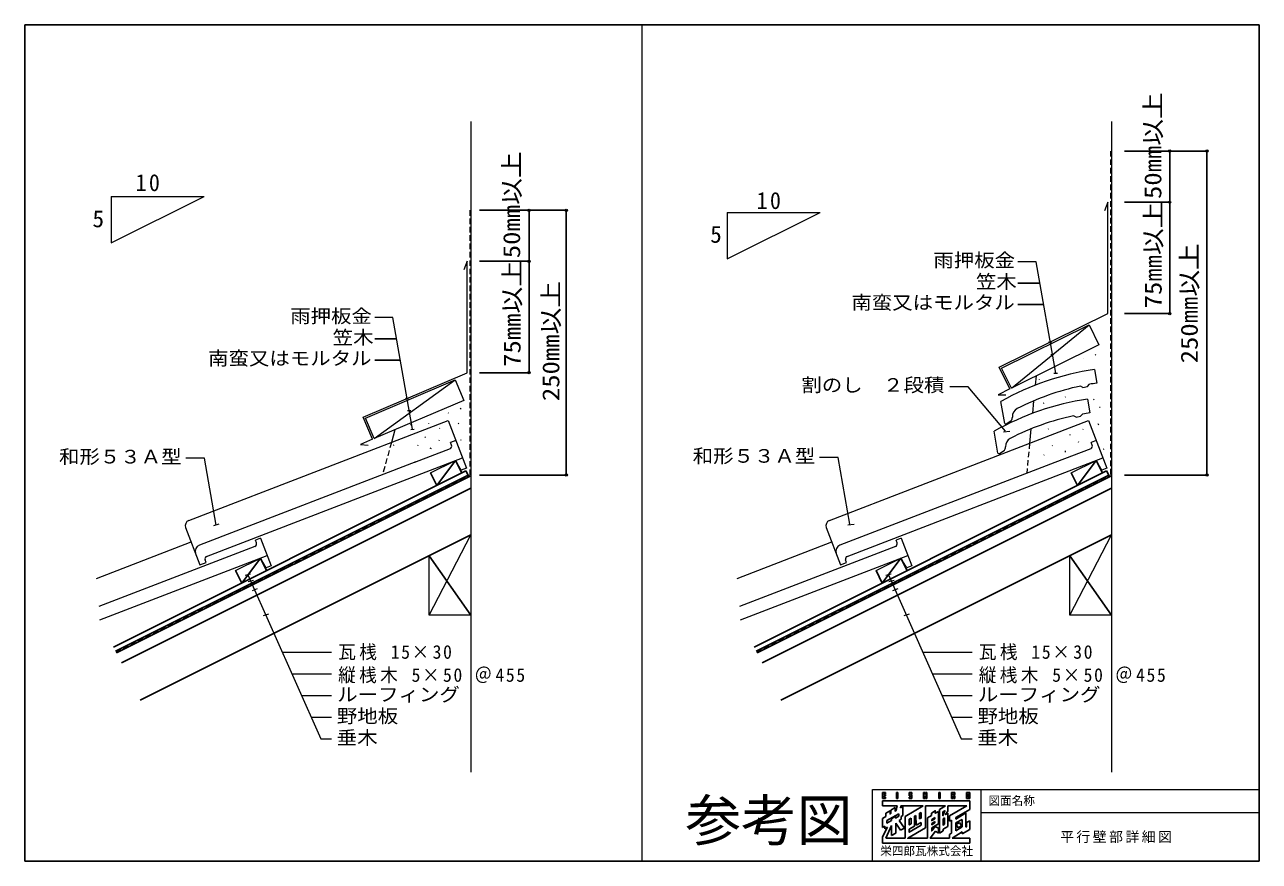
# Model space of a CAD drawing. Units: millimetres, scale not verified. Extents: x -1414 to 1355, y -1363 to 1537.
# Drawn here: x 26 to 1355, y -1363 to -463 of the extents above; entities that cross this region are included whole.
import ezdxf
from ezdxf.enums import TextEntityAlignment as Align

# ---------------------------------------------------------------- set-up
doc = ezdxf.new("R2010")
doc.units = ezdxf.units.MM
doc.header["$LTSCALE"] = 5
doc.header["$PDMODE"] = 32
doc.header["$PDSIZE"] = 2.5
doc.linetypes.add('DASHED1', pattern=[1.8, 1.2, -0.6])
doc.layers.add('0-0', color=7, linetype='Continuous', lineweight=18)
doc.styles.add('ＭＳ ゴシック', font='')
doc.styles.get('ＭＳ ゴシック').set_extended_font_data('MS Gothic')

msp = doc.modelspace()

# ---------------------------------------------------------------- linework, layer by layer
at = {"layer": '0-0', "color": 3, "lineweight": 25}
for p, q in [((25.975, -1363.32), (25.975, -462.819)), ((25.975, -462.819), (1355.225, -462.819)), ((1355.225, -462.819), (1355.225, -1363.32)), ((25.975, -1363.32), (1355.225, -1363.32))]:
    msp.add_line(p, q, dxfattribs=at)
at = {"layer": '0-0', "color": 3}
for p, q in [((690.599, -462.819), (690.599, -1363.319)), ((1192.103, -653.831), (1188.567, -663.186)), ((1192.103, -773.831), (1192.103, -653.831)), ((502.37, -717.474), (498.835, -726.829)), ((502.37, -837.474), (502.37, -717.474)), ((1075.134, -831.5), (1192.103, -773.831)), ((1086.631, -854.819), (1075.134, -831.5)), ((390.229, -885.179), (502.37, -837.474)), ((400.408, -909.105), (390.229, -885.179))]:
    msp.add_line(p, q, dxfattribs=at)
at = {"layer": '0-0'}
for p, q in [((506.37, -566.884), (506.37, -1267.283)), ((1196.103, -566.884), (1196.103, -1267.283)), ((119.06, -647.674), (219.06, -647.674)), ((782.41, -664.989), (882.41, -664.989)), ((1114.905, -717.896), (1095.371, -717.896)), ((1136.06, -837.874), (1114.905, -717.896)), ((422.363, -777.983), (402.83, -777.983)), ((443.581, -898.314), (422.363, -777.983)), ((1088.425, -853.934), (1171.988, -785.978)), ((1128.367, -804.251), (1131.806, -804.488)), ((1130.638, -817.645), (1134.071, -817.4)), ((1165.513, -822.309), (1165.532, -822.54)), ((1179.369, -818.599), (1178.369, -817.754)), ((1146.12, -834.839), (1146.101, -834.608)), ((1177.711, -833.812), (1180.254, -848.599)), ((402.247, -908.322), (489.473, -845.134)), ((1114.843, -840.91), (1113.886, -850.883)), ((1118.12, -844.371), (1118.139, -844.602)), ((1134.044, -837.874), (1137.966, -837.874)), ((1170.247, -852.353), (1172.358, -849.885)), ((1041.917, -852.642), (1021.918, -852.642)), ((1081.916, -900.31), (1041.917, -852.642)), ((1146.689, -863.392), (1146.265, -863.892)), ((1165.319, -853.2), (1162.543, -851.814)), ((1165.319, -853.2), (1170.247, -852.353)), ((435.918, -864.86), (439.358, -865.097)), ((495.795, -876.476), (494.766, -875.665)), ((1081.174, -891.964), (1077.114, -868.371)), ((1112.269, -867.749), (1110.98, -881.182)), ((1123.289, -870.182), (1122.616, -870.47)), ((1170.344, -865.821), (1172.887, -880.608)), ((1177.309, -865.983), (1176.886, -866.481)), ((1183.786, -874.902), (1183.132, -874.957)), ((202.687, -996.372), (481.747, -888.994)), ((438.189, -878.254), (441.623, -878.009)), ((482.075, -880.666), (482.103, -880.896)), ((892.419, -996.372), (1171.479, -888.994)), ((1157.952, -885.21), (1155.176, -883.823)), ((1157.952, -885.21), (1162.879, -884.362)), ((1162.879, -884.362), (1164.991, -881.894)), ((424.441, -898.888), (420.737, -912.47)), ((440.868, -893.053), (441.316, -893.016)), ((441.75, -898.445), (445.183, -898.2)), ((461.19, -892.462), (461.171, -892.232)), ((472.951, -897.055), (472.529, -897.556)), ((493.4, -891.635), (492.535, -892.404)), ((1073.807, -923.974), (1069.747, -900.381)), ((1079.845, -901.057), (1086.609, -900.306)), ((1109.377, -897.902), (1107.885, -913.464)), ((1128.282, -897.729), (1127.859, -898.228)), ((1165.741, -898.138), (1165.318, -898.638)), ((1181.279, -892.231), (1182.042, -893.484)), ((423.203, -915.358), (423.745, -915.128)), ((449.408, -915.505), (448.986, -916.005)), ((456.854, -906.579), (457.338, -906.988)), ((472.182, -910.124), (471.76, -910.624)), ((490.005, -910.454), (484.581, -912.541)), ((485.668, -915.342), (484.581, -912.541)), ((495.343, -909.224), (495.418, -910.118)), ((1132.606, -915.728), (1132.183, -916.228)), ((1151.423, -904.274), (1151, -904.774)), ((1160.54, -911.988), (1160.117, -912.488)), ((1179.738, -910.453), (1174.314, -912.541)), ((1175.4, -915.342), (1174.314, -912.541)), ((219.494, -929.503), (199.494, -929.503)), ((232.163, -1001.341), (219.494, -929.503)), ((221.86, -1035.07), (497.186, -929.115)), ((483.942, -919.219), (445.497, -934.014)), ((462.33, -918.278), (463.746, -919.061)), ((901.782, -928.705), (881.781, -928.705)), ((914.449, -1000.543), (901.782, -928.705)), ((911.592, -1035.07), (1186.919, -929.115)), ((1123.549, -925.663), (1123.125, -926.162)), ((1173.675, -919.219), (1135.23, -934.014)), ((1146.186, -921.493), (1146.295, -922.801)), ((1187.803, -919.811), (1187.13, -920.099)), ((447.243, -933.342), (214.036, -1023.085)), ((463.066, -945.336), (489.899, -931.919)), ((496.079, -942.401), (489.899, -931.919)), ((1135.23, -934.014), (903.768, -1023.085)), ((1152.799, -945.336), (1179.632, -931.919)), ((1185.812, -942.401), (1179.632, -931.919)), ((199.236, -1004.127), (214.684, -1044.254)), ((235.06, -1000.565), (229.264, -1002.118)), ((888.968, -1004.126), (904.417, -1044.254)), ((912.379, -1001.291), (919.143, -1000.539)), ((103.279, -1058.838), (205.201, -1019.621)), ((279.822, -1015.547), (274.391, -1017.636)), ((275.478, -1020.437), (274.391, -1017.636)), ((279.814, -1015.549), (291.308, -1045.417)), ((461.37, -1098.318), (506.37, -1012.008)), ((793.012, -1058.838), (894.934, -1019.621)), ((969.554, -1015.547), (964.124, -1017.636)), ((965.21, -1020.437), (964.124, -1017.636)), ((969.547, -1015.549), (981.041, -1045.417)), ((1151.103, -1098.318), (1196.103, -1012.008)), ((273.751, -1024.315), (105.788, -1088.949)), ((106.999, -1103.478), (286.996, -1034.211)), ((461.37, -1098.318), (461.37, -1034.509)), ((963.484, -1024.314), (795.521, -1088.949)), ((796.732, -1103.478), (976.728, -1034.21)), ((1151.103, -1098.318), (1151.103, -1034.508)), ((214.679, -1044.256), (221.21, -1041.749)), ((221.21, -1041.749), (220.134, -1038.947)), ((252.876, -1050.431), (279.709, -1037.015)), ((285.889, -1047.497), (279.708, -1037.015)), ((291.308, -1045.417), (285.889, -1047.497)), ((904.412, -1044.255), (910.943, -1041.749)), ((910.943, -1041.749), (909.867, -1038.947)), ((942.609, -1050.431), (969.441, -1037.015)), ((975.621, -1047.496), (969.441, -1037.015)), ((981.041, -1045.417), (975.621, -1047.496)), ((269.227, -1054.077), (263.432, -1055.63)), ((266.329, -1054.854), (344.656, -1231.428)), ((272.342, -1061.099), (266.546, -1062.652)), ((958.96, -1054.077), (953.165, -1055.63)), ((956.062, -1054.854), (1034.389, -1231.428)), ((962.075, -1061.099), (956.279, -1062.652)), ((273.704, -1064.169), (267.907, -1065.721)), ((276.362, -1070.092), (270.715, -1072.12)), ((963.436, -1064.169), (957.64, -1065.721)), ((966.095, -1070.092), (960.448, -1072.12)), ((288.437, -1097.383), (282.641, -1098.936)), ((506.37, -1098.318), (461.37, -1098.318)), ((978.17, -1097.383), (972.374, -1098.936)), ((1196.103, -1098.318), (1151.103, -1098.318)), ((303.29, -1138.175), (356.27, -1138.175)), ((993.023, -1138.175), (1046.003, -1138.175)), ((313.632, -1161.488), (356.27, -1161.488)), ((1003.364, -1161.488), (1046.003, -1161.488)), ((323.974, -1184.802), (356.27, -1184.802)), ((1013.707, -1184.801), (1046.003, -1184.801)), ((334.315, -1208.115), (356.27, -1208.115)), ((1024.048, -1208.115), (1046.003, -1208.115)), ((344.656, -1231.428), (356.27, -1231.428)), ((1034.389, -1231.428), (1046.003, -1231.428))]:
    msp.add_line(p, q, dxfattribs=at)
at = {"layer": '0-0', "color": 6, "linetype": 'DASHED1'}
for p, q in [((1195.103, -598.831), (1195.103, -947.662)), ((505.37, -662.474), (505.37, -947.663)), ((124.347, -1138.174), (505.37, -947.663)), ((814.08, -1138.174), (1195.103, -947.662))]:
    msp.add_line(p, q, dxfattribs=at)
at = {"layer": '0-0', "lineweight": 25}
for p, q in [((1210.256, -598.831), (1298.832, -598.831)), ((1258.832, -773.831), (1258.832, -598.831)), ((1298.832, -947.662), (1298.832, -598.831)), ((515.745, -662.474), (609.099, -662.474)), ((515.745, -662.474), (609.099, -662.474)), ((569.099, -837.474), (569.099, -662.474)), ((609.099, -947.663), (609.099, -662.474)), ((1210.256, -653.831), (1258.832, -653.831)), ((515.745, -717.474), (569.099, -717.474)), ((1118.96, -740.896), (1095.371, -740.896)), ((1123.016, -763.896), (1095.371, -763.896)), ((1210.256, -773.831), (1258.832, -773.831)), ((426.419, -800.983), (402.83, -800.983)), ((430.474, -823.983), (402.83, -823.983)), ((515.745, -837.474), (569.099, -837.474)), ((121.663, -1132.808), (501.079, -943.1)), ((469.774, -958.752), (489.899, -931.919)), ((496.607, -945.336), (489.899, -931.919)), ((811.396, -1132.808), (1190.812, -943.1)), ((1159.507, -958.752), (1179.632, -931.919)), ((1186.34, -945.336), (1179.632, -931.919)), ((1193.048, -947.572), (1190.812, -943.1)), ((124.794, -1139.069), (506.37, -948.281)), ((469.774, -958.752), (463.066, -945.336)), ((515.745, -947.663), (609.099, -947.663)), ((813.632, -1137.28), (1193.048, -947.572)), ((814.527, -1139.069), (1196.103, -948.28)), ((1159.507, -958.752), (1152.799, -945.336)), ((1210.256, -947.662), (1298.832, -947.662)), ((130.161, -1149.802), (506.37, -961.697)), ((819.893, -1149.802), (1196.103, -961.697)), ((150.285, -1190.051), (506.37, -1012.008)), ((840.018, -1190.051), (1196.103, -1012.008)), ((506.37, -1098.318), (461.37, -1034.509)), ((1196.103, -1098.318), (1151.103, -1034.508)), ((259.584, -1063.848), (279.709, -1037.015)), ((286.417, -1050.431), (279.709, -1037.015)), ((949.317, -1063.848), (969.441, -1037.015)), ((976.15, -1050.431), (969.441, -1037.015)), ((259.584, -1063.847), (252.876, -1050.431)), ((949.317, -1063.847), (942.609, -1050.431)), ((952.653, -1289.411), (949.609, -1289.411)), ((949.609, -1289.411), (949.609, -1295.827)), ((949.609, -1295.827), (952.653, -1295.827)), ((1043.471, -1298.406), (949.609, -1298.406)), ((949.609, -1298.406), (949.609, -1303.765)), ((951.065, -1290.866), (952.653, -1290.866)), ((951.065, -1291.528), (951.065, -1290.866)), ((952.653, -1291.528), (951.065, -1291.528)), ((951.065, -1292.917), (952.653, -1292.917)), ((951.065, -1294.438), (951.065, -1292.917)), ((952.653, -1294.438), (951.065, -1294.438)), ((952.653, -1290.866), (952.653, -1289.411)), ((952.653, -1292.917), (952.653, -1291.528)), ((952.653, -1295.827), (952.653, -1294.438)), ((966.014, -1289.411), (964.493, -1289.411)), ((964.493, -1289.411), (964.493, -1295.827)), ((964.493, -1295.827), (966.014, -1295.827)), ((966.014, -1295.827), (966.014, -1289.411)), ((981.227, -1289.411), (978.251, -1289.411)), ((978.251, -1289.411), (978.251, -1292.917)), ((978.251, -1292.917), (979.772, -1292.917)), ((978.251, -1294.438), (978.251, -1295.827)), ((979.772, -1294.438), (978.251, -1294.438)), ((978.251, -1295.827), (981.227, -1295.827)), ((979.772, -1290.866), (981.227, -1290.866)), ((979.772, -1291.528), (979.772, -1290.866)), ((981.227, -1291.528), (979.772, -1291.528)), ((979.772, -1292.917), (979.772, -1294.438)), ((981.227, -1290.866), (981.227, -1289.411)), ((981.227, -1295.827), (981.227, -1291.528)), ((995.052, -1289.411), (993.596, -1289.411)), ((993.596, -1289.411), (993.596, -1295.827)), ((993.596, -1295.827), (995.052, -1295.827)), ((995.052, -1291.462), (995.052, -1289.411)), ((995.846, -1291.462), (995.052, -1291.462)), ((995.052, -1292.917), (995.846, -1292.917)), ((995.052, -1295.827), (995.052, -1292.917)), ((995.846, -1289.411), (995.846, -1291.462)), ((997.301, -1289.411), (995.846, -1289.411)), ((995.846, -1292.917), (995.846, -1295.827)), ((995.846, -1295.827), (997.301, -1295.827)), ((997.301, -1295.827), (997.301, -1289.411)), ((1011.655, -1289.411), (1010.133, -1289.411)), ((1010.133, -1289.411), (1010.133, -1295.827)), ((1010.133, -1295.827), (1011.655, -1295.827)), ((1011.655, -1295.827), (1011.655, -1289.411)), ((1027.397, -1289.411), (1023.693, -1289.411)), ((1023.693, -1289.411), (1023.693, -1295.827)), ((1023.693, -1295.827), (1025.214, -1295.827)), ((1025.214, -1290.866), (1025.942, -1290.866)), ((1025.214, -1291.66), (1025.214, -1290.866)), ((1025.214, -1292.917), (1025.942, -1292.917)), ((1025.214, -1295.827), (1025.214, -1292.917)), ((1025.942, -1292.917), (1025.942, -1295.827)), ((1025.942, -1295.827), (1027.397, -1295.827)), ((1026.67, -1292.189), (1027.397, -1291.462)), ((1027.397, -1292.917), (1026.67, -1292.189)), ((1027.397, -1291.462), (1027.397, -1289.411)), ((1027.397, -1295.827), (1027.397, -1292.917)), ((1043.471, -1289.411), (1039.965, -1289.411)), ((1039.965, -1289.411), (1039.965, -1295.827)), ((1039.965, -1295.827), (1043.471, -1295.827)), ((1041.42, -1290.866), (1042.214, -1290.866)), ((1041.42, -1294.438), (1041.42, -1290.866)), ((1043.471, -1295.827), (1043.471, -1289.411)), ((1043.471, -1307.403), (1043.471, -1298.406)), ((949.609, -1303.765), (965.485, -1303.765)), ((952.983, -1315.274), (949.609, -1317.258)), ((952.983, -1311.437), (952.983, -1315.274)), ((954.24, -1319.573), (967.072, -1312.126)), ((963.169, -1305.55), (958.672, -1308.13)), ((958.672, -1308.13), (958.672, -1311.901)), ((967.072, -1312.126), (967.072, -1314.613)), ((968.828, -1305.896), (969.42, -1303.765)), ((971.57, -1304.342), (968.828, -1305.896)), ((969.42, -1303.765), (993.398, -1303.765)), ((969.652, -1315.075), (971.57, -1313.885)), ((969.652, -1318.118), (969.652, -1315.075)), ((971.57, -1313.885), (971.57, -1304.342)), ((993.398, -1303.765), (973.951, -1315.142)), ((973.951, -1315.142), (973.951, -1338.425)), ((984.005, -1314.858), (985.593, -1313.951)), ((984.005, -1325.461), (984.005, -1314.858)), ((985.593, -1313.951), (985.725, -1324.468)), ((989.496, -1311.636), (991.083, -1310.669)), ((991.083, -1310.669), (991.083, -1316.73)), ((995.846, -1303.765), (1017.234, -1303.765)), ((995.846, -1327.312), (995.846, -1303.765)), ((1002.129, -1314.083), (997.896, -1316.464)), ((1002.129, -1311.372), (1002.129, -1314.083)), ((1009.869, -1323.079), (1009.869, -1309.651)), ((1017.234, -1303.765), (1010.728, -1307.601)), ((1010.728, -1307.601), (1010.728, -1332.935)), ((1019.989, -1303.699), (1040.351, -1303.699)), ((1019.989, -1309.255), (1019.989, -1303.699)), ((1019.989, -1325.725), (1019.989, -1311.504)), ((1040.351, -1303.699), (1021.708, -1314.546)), ((1021.708, -1314.546), (1021.708, -1320.102)), ((1028.522, -1316.2), (1043.471, -1307.403)), ((1039.171, -1311.305), (1028.522, -1317.802)), ((1039.237, -1321.426), (1039.171, -1311.305)), ((949.609, -1317.258), (949.609, -1326.85)), ((949.609, -1326.85), (951.991, -1325.489)), ((954.769, -1326.452), (949.609, -1337.036)), ((951.991, -1325.489), (951.991, -1328.305)), ((951.991, -1328.305), (952.388, -1328.106)), ((952.388, -1328.106), (954.769, -1326.452)), ((953.11, -1338.425), (959.267, -1324.948)), ((959.267, -1324.948), (959.267, -1335.58)), ((963.764, -1322.449), (969.035, -1329.89)), ((963.764, -1332.935), (963.764, -1322.449)), ((967.337, -1319.508), (969.652, -1318.118)), ((973.066, -1327.514), (967.337, -1319.508)), ((969.035, -1329.89), (973.066, -1327.514)), ((978.383, -1318.118), (980.235, -1316.978)), ((978.383, -1328.834), (984.005, -1325.461)), ((980.235, -1316.978), (980.235, -1323.079)), ((985.725, -1324.534), (991.017, -1321.492)), ((985.725, -1324.468), (985.725, -1324.534)), ((991.017, -1321.492), (991.083, -1321.558)), ((991.083, -1321.558), (991.083, -1324.6)), ((997.896, -1316.464), (997.896, -1338.425)), ((1002.592, -1318.25), (1006.032, -1316.16)), ((1002.592, -1322.683), (1006.032, -1320.591)), ((1002.592, -1327.312), (1009.869, -1323.079)), ((1006.032, -1316.16), (1006.032, -1317.457)), ((1006.032, -1320.591), (1006.032, -1321.889)), ((1009.869, -1332.935), (1009.869, -1327.775)), ((1014.697, -1317.655), (1016.284, -1316.689)), ((1014.697, -1328.701), (1019.989, -1325.725)), ((1014.697, -1330.62), (1014.697, -1328.701)), ((1016.284, -1316.689), (1016.284, -1323.504)), ((1021.708, -1320.102), (1023.825, -1318.874)), ((1023.825, -1318.874), (1023.825, -1333.199)), ((1028.459, -1330.359), (1028.523, -1322.068)), ((1035.268, -1326.122), (1028.459, -1330.359)), ((1028.522, -1317.802), (1028.522, -1316.2)), ((1028.523, -1322.068), (1035.268, -1318.202)), ((1032.505, -1321.536), (1028.839, -1323.654)), ((1028.839, -1323.654), (1031.101, -1327.181)), ((1031.101, -1327.181), (1034.607, -1325.195)), ((1034.607, -1325.195), (1032.505, -1321.536)), ((1035.268, -1318.202), (1035.268, -1326.122)), ((1035.335, -1333.663), (1043.471, -1328.966)), ((1039.369, -1326.651), (1039.237, -1321.426)), ((1039.899, -1326.386), (1039.369, -1326.651)), ((1040.097, -1326.188), (1039.899, -1326.386)), ((1043.471, -1319.706), (1040.097, -1321.69)), ((1040.097, -1321.69), (1040.097, -1326.188)), ((1043.471, -1328.966), (1043.471, -1319.706)), ((949.609, -1337.036), (949.609, -1343.717)), ((973.951, -1338.425), (953.11, -1338.425)), ((959.267, -1335.58), (963.764, -1332.935)), ((1006.627, -1330.884), (1009.802, -1332.935)), ((1010.728, -1332.935), (1014.697, -1330.62)), ((1023.825, -1333.199), (1021.775, -1334.456)), ((1021.775, -1334.456), (1021.775, -1338.425)), ((1024.471, -1338.425), (1035.335, -1331.461)), ((1043.471, -1338.425), (1024.471, -1338.425)), ((1035.335, -1331.461), (1035.335, -1333.663)), ((1043.471, -1343.717), (1043.471, -1338.425)), ((949.609, -1343.717), (1043.471, -1343.717))]:
    msp.add_line(p, q, dxfattribs=at)
at = {"layer": '0-0', "linetype": 'DASHED1'}
for p, q in [((420.737, -912.47), (411.269, -947.185)), ((1107.885, -913.464), (1104.79, -945.727))]:
    msp.add_line(p, q, dxfattribs=at)
at = {"layer": '0-0', "color": 4, "lineweight": 9}
for p, q in [((938.882, -1285.96), (1355.225, -1285.96)), ((938.882, -1363.32), (938.882, -1285.96)), ((1055.447, -1285.96), (1055.447, -1363.32)), ((1055.447, -1310.969), (1355.225, -1310.969))]:
    msp.add_line(p, q, dxfattribs=at)
at = {"layer": '0-0'}
for points in [[(119.06, -647.674), (119.06, -697.674), (219.06, -647.674)], [(782.41, -664.989), (782.41, -714.989), (882.41, -664.989)], [(481.747, -888.994), (501.499, -940.321), (496.079, -942.401)], [(1081.174, -891.964), (1082.4, -892.83), (1088.165, -888.923)], [(1171.479, -888.994), (1191.232, -940.321), (1185.812, -942.401)], [(1073.807, -923.974), (1075.031, -924.84), (1080.798, -920.932)]]:
    msp.add_lwpolyline(points, dxfattribs=at)
for points in [[(1088.425, -853.934), (1077.812, -832.409), (1171.988, -785.978), (1182.601, -807.504)], [(402.247, -908.322), (392.852, -886.238), (489.473, -845.134), (498.869, -867.218)]]:
    msp.add_lwpolyline(points, close=True, dxfattribs=at)
at = {"layer": '0-0', "color": 3}
for points in [[(1086.631, -854.819), (1073.977, -861.058), (1082.186, -861.374)], [(400.408, -909.105), (387.426, -914.628), (395.605, -915.403)]]:
    msp.add_lwpolyline(points, dxfattribs=at)
at = {"layer": '0-0', "lineweight": 25}
for points in [[(123.9, -1137.28), (503.315, -947.572), (501.079, -943.1)], [(1025.942, -1290.866), (1025.942, -1291.66), (1025.214, -1291.66)], [(1042.214, -1290.866), (1042.214, -1294.438), (1041.42, -1294.438)], [(958.672, -1311.901), (957.68, -1312.539), (957.68, -1308.837), (952.983, -1311.437)], [(963.567, -1314.904), (959.069, -1317.562), (959.069, -1319.39)], [(965.485, -1303.765), (964.166, -1308.748), (963.169, -1309.291), (963.169, -1305.55)], [(967.072, -1314.613), (963.567, -1316.744), (963.567, -1314.904)], [(991.083, -1316.73), (989.496, -1317.595), (989.496, -1311.636)], [(1009.869, -1309.651), (1006.296, -1311.673), (1006.296, -1308.97), (1002.129, -1311.372)], [(1019.989, -1311.504), (1017.489, -1313.003), (1019.989, -1309.255)], [(959.069, -1319.39), (954.24, -1322.231), (954.24, -1319.573)], [(997.896, -1338.425), (976.658, -1338.425), (995.846, -1327.312)], [(980.235, -1323.079), (978.383, -1324.147), (978.383, -1318.118)], [(991.083, -1324.6), (978.383, -1332.114), (978.383, -1328.834)], [(1006.032, -1317.457), (1002.592, -1319.562), (1002.592, -1318.25)], [(1006.032, -1321.889), (1002.592, -1323.953), (1002.592, -1322.683)], [(1009.869, -1327.775), (1006.068, -1325.808), (1002.592, -1330.596), (1002.592, -1327.312)], [(1016.284, -1323.504), (1014.697, -1324.34), (1014.697, -1317.655)], [(1021.775, -1338.425), (1000.917, -1338.425), (1006.627, -1330.884)]]:
    msp.add_lwpolyline(points, dxfattribs=at)
msp.add_lwpolyline([(1014.631, -1310.1), (1016.767, -1308.834), (1014.631, -1314.225)], close=True, dxfattribs=at)
at = {"layer": '0-0'}
for centre, radius, start, end in [((1221.02, -1123.561), 292.968, 98.50122, 119.41946), ((1221.02, -1123.561), 277.968, 98.43309, 100.08219), ((1221.02, -1123.561), 277.968, 102.14408, 117.07003), ((1213.653, -1155.57), 292.968, 98.50122, 119.41946), ((1099.356, -884.798), 10, 118.90687, 182.77563), ((1213.653, -1155.57), 277.968, 102.14408, 117.07003), ((1083.363, -885.326), 6, 323.16134, 0.41462), ((1213.653, -1155.57), 277.968, 98.43309, 100.08219), ((482.843, -916.407), 3.019, 291.34093, 20.6674), ((1091.99, -916.807), 10, 118.90687, 182.77563), ((1172.575, -916.407), 3.019, 291.34089, 20.66737), ((1075.996, -917.335), 6, 323.16134, 0.41462), ((204.894, -1002), 6.045, 111.40752, 200.60208), ((894.626, -1002), 6.045, 111.40748, 200.60205), ((216.612, -1029.645), 7.048, 111.43461, 200.19694), ((272.652, -1021.503), 3.019, 291.34035, 20.66682), ((906.344, -1029.644), 7.048, 111.43458, 200.19691), ((962.385, -1021.503), 3.019, 291.34031, 20.66679), ((222.963, -1037.886), 3.022, 111.4028, 200.59506), ((912.696, -1037.885), 3.022, 111.40277, 200.59503)]:
    msp.add_arc(centre, radius, start, end, dxfattribs=at)
for p in [(1258.832, -598.831), (1298.832, -598.831), (569.099, -662.474), (609.099, -662.474), (1258.832, -653.831), (569.099, -717.474), (1258.832, -773.831), (569.099, -837.474), (609.099, -947.663), (1298.832, -947.662)]:
    msp.add_point(p, dxfattribs=at)

# ---------------------------------------------------------------- texts
at = {"layer": '0-0', "color": 3, "style": 'ＭＳ ゴシック', "width": 1.15}
for s, p in [('50㎜以上', (1255.263, -650.437)), ('50㎜以上', (564.907, -714.171)), ('75㎜以上', (1255.61, -768.116)), ('250㎜以上', (1294.479, -827.301)), ('75㎜以上', (565.382, -831.111)), ('250㎜以上', (607.12, -867.959))]:
    msp.add_text(s, height=18.33, rotation=90, dxfattribs=at).set_placement(p, align=Align.BOTTOM_LEFT)
at = {"layer": '0-0', "color": 3, "style": 'ＭＳ ゴシック'}
for s, height, p in [('5', 18.33, (98.956, -686.335)), ('5', 18.33, (764.023, -703.04)), ('図面名称', 9.164, (1063.643, -1305.451))]:
    msp.add_text(s, height=height, dxfattribs=at).set_placement(p, align=Align.BOTTOM_LEFT)
at = {"layer": '0-0', "style": 'ＭＳ ゴシック', "width": 1.1}
for s, p in [('雨押板金', (1004.311, -728.059)), ('笠木', (1050.093, -751.112)), ('南蛮又はモルタル', (915.996, -773.516)), ('雨押板金', (311.77, -788.146)), ('笠木', (357.551, -811.199)), ('南蛮又はモルタル', (223.454, -833.602)), ('割のし\u3000２段積', (862.2, -862.34)), ('和形５３Ａ型', (62.894, -939.503)), ('和形５３Ａ型', (745.182, -938.705)), ('ルーフィング', (362.514, -1195.505)), ('ルーフィング', (1052.247, -1195.505)), ('野地板', (362.06, -1218.677)), ('野地板', (1051.793, -1218.677)), ('垂木', (361.908, -1242)), ('垂木', (1051.641, -1242))]:
    msp.add_text(s, height=14.66, dxfattribs=at).set_placement(p, align=Align.BOTTOM_LEFT)
at = {"layer": '0-0', "style": 'ＭＳ ゴシック'}
for s, height, p in [('参考図', 43.99, (737.196, -1354.343)), ('栄四郎瓦株式会社', 9.164, (947.096, -1359.566))]:
    msp.add_text(s, height=height, dxfattribs=at).set_placement(p, align=Align.BOTTOM_LEFT)
at = {"layer": '0-0', "color": 3, "attachment_point": 7, "style": 'ＭＳ ゴシック'}
for s, insert, char_height in [('\\T1.21;\\W0.95;10', (145.347, -642.263), 18.33), ('\\T1.21;\\W0.95;10', (813.985, -661.508), 18.33), ('\\T1.17;平行壁部詳細図', (1140.768, -1343.716), 11)]:
    msp.add_mtext(s, dxfattribs=dict(at, insert=insert, char_height=char_height))
at = {"layer": '0-0', "char_height": 14.66, "attachment_point": 7, "style": 'ＭＳ ゴシック'}
for s, insert in [('\\T1.19;\\W0.95;瓦桟\\~15×30', (363.574, -1146.889)), ('\\T1.19;\\W0.95;瓦桟\\~15×30', (1053.307, -1146.889)), ('\\T1.19;\\W0.95;縦桟木\\~5×50\\~＠455', (363.423, -1171.727)), ('\\T1.19;\\W0.95;縦桟木\\~5×50\\~＠455', (1053.156, -1171.727))]:
    msp.add_mtext(s, dxfattribs=dict(at, insert=insert))

doc.saveas('drawing.dxf')
